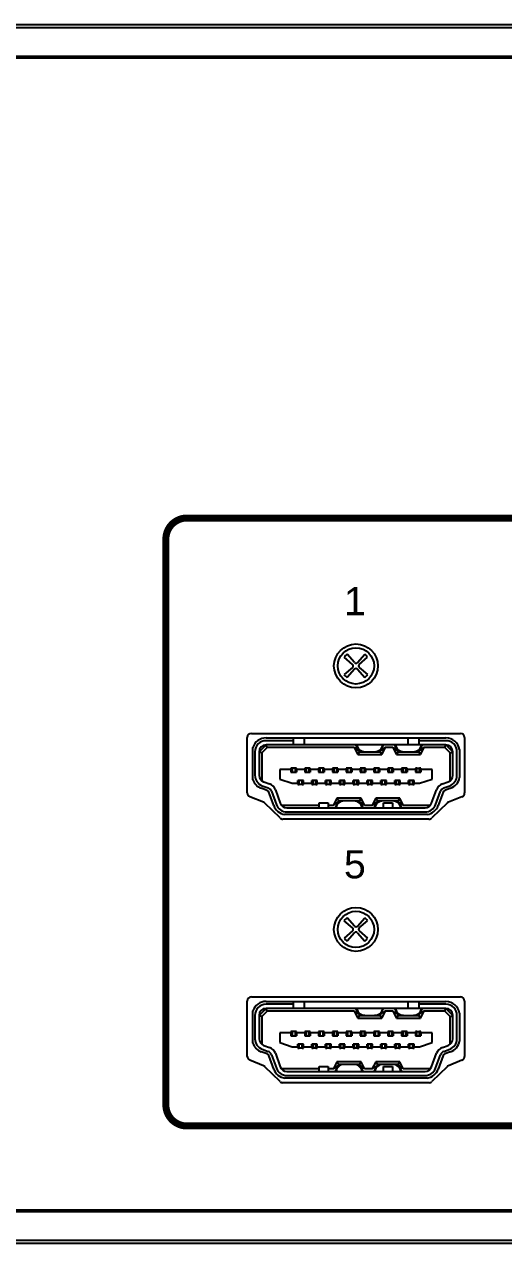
# Model space of a CAD drawing. Header units: inches. Extents: x 0.5 to 19.5, y 0.5 to 8.
# Drawn here: x 2.744 to 4.108, y 0.5 to 3.97 of the extents above; entities that cross this region are included whole.
import ezdxf

# ---------------------------------------------------------------- set-up
doc = ezdxf.new("R2010")
doc.units = ezdxf.units.IN
doc.header["$MEASUREMENT"] = 0
doc.styles.add('CAD_SALES', font='ARIAL.TTF')

# ---------------------------------------------------------------- blocks, each defined once
blk = doc.blocks.new('HDMI118')
for p, q in [((-0.2559, 0.218), (0.2559, 0.218)), ((-0.1791, 0.2101), (-0.2559, 0.2101)), ((-0.1791, 0.218), (-0.1791, 0.2101)), ((-0.1791, 0.2101), (-0.1791, 0.1983)), ((-0.1476, 0.218), (-0.1476, 0.1983)), ((0.1476, 0.218), (0.1476, 0.1983)), ((0.1791, 0.218), (0.1791, 0.2101)), ((0.1791, 0.2101), (0.1791, 0.1983)), ((0.2559, 0.2101), (0.1791, 0.2101)), ((-0.2933, 0.0993), (-0.2933, 0.191)), ((-0.2874, 0.1786), (-0.2874, 0.1117)), ((-0.2559, 0.1983), (-0.2756, 0.1786)), ((-0.2677, 0.1754), (-0.2756, 0.1786)), ((-0.2756, 0.1786), (-0.2756, 0.1117)), ((-0.2526, 0.1904), (-0.2677, 0.1754)), ((-0.2677, 0.1754), (-0.2677, 0.096)), ((-0.2526, 0.1904), (-0.2559, 0.1983)), ((-0.1791, 0.1983), (-0.2559, 0.1983)), ((-0.0049, 0.1904), (-0.2526, 0.1904)), ((-0.1476, 0.1983), (-0.1791, 0.1983)), ((0.1476, 0.1983), (-0.1476, 0.1983)), ((-0.0049, 0.1904), (0.0079, 0.1826)), ((-0.0049, 0.1904), (0.005, 0.1708)), ((0.0079, 0.1826), (0, 0.1983)), ((0.005, 0.1708), (0.0098, 0.1786)), ((0.0079, 0.1826), (0.0098, 0.1786)), ((0.0098, 0.1786), (0.0255, 0.1786)), ((0.0255, 0.1786), (0.0532, 0.1786)), ((0.0532, 0.1786), (0.0689, 0.1786)), ((0.0689, 0.1786), (0.0709, 0.1826)), ((0.0738, 0.1708), (0.0689, 0.1786)), ((0.0709, 0.1826), (0.0787, 0.1983)), ((0.0836, 0.1904), (0.0709, 0.1826)), ((0.0738, 0.1708), (0.0836, 0.1904)), ((0.1054, 0.1904), (0.0836, 0.1904)), ((0.1054, 0.1904), (0.1181, 0.1826)), ((0.1054, 0.1904), (0.1152, 0.1708)), ((0.1181, 0.1826), (0.1102, 0.1983)), ((0.1152, 0.1708), (0.1201, 0.1786)), ((0.1181, 0.1826), (0.1201, 0.1786)), ((0.1201, 0.1786), (0.1357, 0.1786)), ((0.1357, 0.1786), (0.1635, 0.1786)), ((0.1791, 0.1983), (0.1476, 0.1983)), ((0.1635, 0.1786), (0.1791, 0.1786)), ((0.2559, 0.1983), (0.1791, 0.1983)), ((0.1791, 0.1786), (0.1811, 0.1826)), ((0.184, 0.1708), (0.1791, 0.1786)), ((0.1811, 0.1826), (0.189, 0.1983)), ((0.1938, 0.1904), (0.1811, 0.1826)), ((0.184, 0.1708), (0.1938, 0.1904)), ((0.2526, 0.1904), (0.1938, 0.1904)), ((0.2526, 0.1904), (0.2559, 0.1983)), ((0.2677, 0.1754), (0.2526, 0.1904)), ((0.2756, 0.1786), (0.2559, 0.1983)), ((0.2677, 0.1754), (0.2756, 0.1786)), ((0.2677, 0.096), (0.2677, 0.1754)), ((0.2756, 0.1117), (0.2756, 0.1786)), ((0.2874, 0.1117), (0.2874, 0.1786)), ((0.2947, 0.1852), (0.2947, 0.1051)), ((0.005, 0.1708), (0.0738, 0.1708)), ((0.1152, 0.1708), (0.184, 0.1708)), ((-0.2165, 0.1284), (-0.2165, 0.1009)), ((-0.185, 0.1284), (-0.2165, 0.1284)), ((-0.1811, 0.1324), (-0.185, 0.1324)), ((-0.185, 0.1324), (-0.185, 0.1284)), ((-0.185, 0.1284), (-0.185, 0.1206)), ((-0.185, 0.1206), (-0.1693, 0.1206)), ((-0.1811, 0.1324), (-0.1811, 0.1206)), ((-0.1732, 0.1324), (-0.1811, 0.1324)), ((-0.1732, 0.1324), (-0.1732, 0.1206)), ((-0.1693, 0.1324), (-0.1732, 0.1324)), ((-0.1693, 0.1284), (-0.1693, 0.1324)), ((-0.1693, 0.1284), (-0.1693, 0.1206)), ((-0.1457, 0.1284), (-0.1693, 0.1284)), ((-0.1417, 0.1324), (-0.1457, 0.1324)), ((-0.1457, 0.1324), (-0.1457, 0.1284)), ((-0.1457, 0.1284), (-0.1457, 0.1206)), ((-0.1457, 0.1206), (-0.1299, 0.1206)), ((-0.1339, 0.1324), (-0.1417, 0.1324)), ((-0.1417, 0.1324), (-0.1417, 0.1206)), ((-0.1339, 0.1324), (-0.1339, 0.1206)), ((-0.1299, 0.1324), (-0.1339, 0.1324)), ((-0.1299, 0.1284), (-0.1299, 0.1324)), ((-0.1299, 0.1284), (-0.1299, 0.1206)), ((-0.1063, 0.1284), (-0.1299, 0.1284)), ((-0.1024, 0.1324), (-0.1063, 0.1324)), ((-0.1063, 0.1324), (-0.1063, 0.1284)), ((-0.1063, 0.1284), (-0.1063, 0.1206)), ((-0.1063, 0.1206), (-0.0906, 0.1206)), ((-0.0945, 0.1324), (-0.1024, 0.1324)), ((-0.1024, 0.1324), (-0.1024, 0.1206)), ((-0.0945, 0.1324), (-0.0945, 0.1206)), ((-0.0906, 0.1324), (-0.0945, 0.1324)), ((-0.0906, 0.1284), (-0.0906, 0.1324)), ((-0.0906, 0.1284), (-0.0906, 0.1206)), ((-0.0669, 0.1284), (-0.0906, 0.1284)), ((-0.063, 0.1324), (-0.0669, 0.1324)), ((-0.0669, 0.1324), (-0.0669, 0.1284)), ((-0.0669, 0.1284), (-0.0669, 0.1206)), ((-0.0669, 0.1206), (-0.0512, 0.1206)), ((-0.0551, 0.1324), (-0.063, 0.1324)), ((-0.063, 0.1324), (-0.063, 0.1206)), ((-0.0551, 0.1324), (-0.0551, 0.1206)), ((-0.0512, 0.1324), (-0.0551, 0.1324)), ((-0.0512, 0.1284), (-0.0512, 0.1324)), ((-0.0512, 0.1284), (-0.0512, 0.1206)), ((-0.0276, 0.1284), (-0.0512, 0.1284)), ((-0.0236, 0.1324), (-0.0276, 0.1324)), ((-0.0276, 0.1324), (-0.0276, 0.1284)), ((-0.0276, 0.1284), (-0.0276, 0.1206)), ((-0.0276, 0.1206), (-0.0118, 0.1206)), ((-0.0157, 0.1324), (-0.0236, 0.1324)), ((-0.0236, 0.1324), (-0.0236, 0.1206)), ((-0.0157, 0.1324), (-0.0157, 0.1206)), ((-0.0118, 0.1324), (-0.0157, 0.1324)), ((-0.0118, 0.1284), (-0.0118, 0.1324)), ((-0.0118, 0.1284), (-0.0118, 0.1206)), ((0.0118, 0.1284), (-0.0118, 0.1284)), ((0.0157, 0.1324), (0.0118, 0.1324)), ((0.0118, 0.1324), (0.0118, 0.1284)), ((0.0118, 0.1284), (0.0118, 0.1206)), ((0.0118, 0.1206), (0.0276, 0.1206)), ((0.0236, 0.1324), (0.0157, 0.1324)), ((0.0157, 0.1324), (0.0157, 0.1206)), ((0.0236, 0.1324), (0.0236, 0.1206)), ((0.0276, 0.1324), (0.0236, 0.1324)), ((0.0276, 0.1284), (0.0276, 0.1324)), ((0.0276, 0.1284), (0.0276, 0.1206)), ((0.0512, 0.1284), (0.0276, 0.1284)), ((0.0551, 0.1324), (0.0512, 0.1324)), ((0.0512, 0.1324), (0.0512, 0.1284)), ((0.0512, 0.1284), (0.0512, 0.1206)), ((0.0512, 0.1206), (0.0669, 0.1206)), ((0.063, 0.1324), (0.0551, 0.1324)), ((0.0551, 0.1324), (0.0551, 0.1206)), ((0.063, 0.1324), (0.063, 0.1206)), ((0.0669, 0.1324), (0.063, 0.1324)), ((0.0669, 0.1284), (0.0669, 0.1324)), ((0.0669, 0.1284), (0.0669, 0.1206)), ((0.0906, 0.1284), (0.0669, 0.1284)), ((0.0945, 0.1324), (0.0906, 0.1324)), ((0.0906, 0.1324), (0.0906, 0.1284)), ((0.0906, 0.1284), (0.0906, 0.1206)), ((0.0906, 0.1206), (0.1063, 0.1206)), ((0.1024, 0.1324), (0.0945, 0.1324)), ((0.0945, 0.1324), (0.0945, 0.1206)), ((0.1024, 0.1324), (0.1024, 0.1206)), ((0.1063, 0.1324), (0.1024, 0.1324)), ((0.1063, 0.1284), (0.1063, 0.1324)), ((0.1063, 0.1284), (0.1063, 0.1206)), ((0.1299, 0.1284), (0.1063, 0.1284)), ((0.1339, 0.1324), (0.1299, 0.1324)), ((0.1299, 0.1324), (0.1299, 0.1284)), ((0.1299, 0.1284), (0.1299, 0.1206)), ((0.1299, 0.1206), (0.1457, 0.1206)), ((0.1417, 0.1324), (0.1339, 0.1324)), ((0.1339, 0.1324), (0.1339, 0.1206)), ((0.1417, 0.1324), (0.1417, 0.1206)), ((0.1457, 0.1324), (0.1417, 0.1324)), ((0.1457, 0.1284), (0.1457, 0.1324)), ((0.1457, 0.1284), (0.1457, 0.1206)), ((0.1693, 0.1284), (0.1457, 0.1284)), ((0.1693, 0.1324), (0.1693, 0.1284)), ((0.1732, 0.1324), (0.1693, 0.1324)), ((0.1693, 0.1284), (0.1693, 0.1206)), ((0.1693, 0.1206), (0.185, 0.1206)), ((0.1732, 0.1206), (0.1732, 0.1324)), ((0.1732, 0.1324), (0.1811, 0.1324)), ((0.185, 0.1324), (0.1811, 0.1324)), ((0.1811, 0.1206), (0.1811, 0.1324)), ((0.185, 0.1284), (0.185, 0.1324)), ((0.185, 0.1284), (0.185, 0.1206)), ((0.2165, 0.1284), (0.185, 0.1284)), ((0.2165, 0.1009), (0.2165, 0.1284)), ((-0.2526, 0.0686), (-0.2694, 0.0747)), ((-0.2667, 0.0821), (-0.2499, 0.076)), ((-0.2626, 0.0932), (-0.2458, 0.0871)), ((-0.2294, 0.0706), (-0.2153, 0.0321)), ((-0.2165, 0.1009), (-0.1811, 0.0891)), ((-0.1811, 0.0891), (-0.1654, 0.0891)), ((-0.1654, 0.0891), (-0.1654, 0.0969)), ((-0.1496, 0.0969), (-0.1654, 0.0969)), ((-0.1654, 0.0891), (-0.1654, 0.0851)), ((-0.1654, 0.0851), (-0.1614, 0.0851)), ((-0.1614, 0.0851), (-0.1614, 0.0969)), ((-0.1535, 0.0851), (-0.1614, 0.0851)), ((-0.1535, 0.0851), (-0.1535, 0.0969)), ((-0.1535, 0.0851), (-0.1496, 0.0851)), ((-0.1503, 0.0851), (-0.1503, 0.0969)), ((-0.1496, 0.0891), (-0.1496, 0.0969)), ((-0.1496, 0.0891), (-0.126, 0.0891)), ((-0.1496, 0.0851), (-0.1496, 0.0891)), ((-0.1102, 0.0969), (-0.126, 0.0969)), ((-0.126, 0.0891), (-0.126, 0.0969)), ((-0.126, 0.0891), (-0.126, 0.0851)), ((-0.126, 0.0851), (-0.122, 0.0851)), ((-0.122, 0.0851), (-0.122, 0.0969)), ((-0.1142, 0.0851), (-0.122, 0.0851)), ((-0.1142, 0.0851), (-0.1142, 0.0969)), ((-0.1142, 0.0851), (-0.1102, 0.0851)), ((-0.1102, 0.0891), (-0.1102, 0.0969)), ((-0.1102, 0.0891), (-0.0866, 0.0891)), ((-0.1102, 0.0851), (-0.1102, 0.0891)), ((-0.0709, 0.0969), (-0.0866, 0.0969)), ((-0.0866, 0.0891), (-0.0866, 0.0969)), ((-0.0866, 0.0891), (-0.0866, 0.0851)), ((-0.0866, 0.0851), (-0.0827, 0.0851)), ((-0.0827, 0.0851), (-0.0827, 0.0969)), ((-0.0748, 0.0851), (-0.0827, 0.0851)), ((-0.0748, 0.0851), (-0.0748, 0.0969)), ((-0.0748, 0.0851), (-0.0709, 0.0851)), ((-0.0709, 0.0891), (-0.0709, 0.0969)), ((-0.0709, 0.0891), (-0.0472, 0.0891)), ((-0.0709, 0.0851), (-0.0709, 0.0891)), ((-0.0315, 0.0969), (-0.0472, 0.0969)), ((-0.0472, 0.0891), (-0.0472, 0.0969)), ((-0.0472, 0.0891), (-0.0472, 0.0851)), ((-0.0472, 0.0851), (-0.0433, 0.0851)), ((-0.0433, 0.0851), (-0.0433, 0.0969)), ((-0.0354, 0.0851), (-0.0433, 0.0851)), ((-0.0354, 0.0851), (-0.0354, 0.0969)), ((-0.0354, 0.0851), (-0.0315, 0.0851)), ((-0.0315, 0.0891), (-0.0315, 0.0969)), ((-0.0315, 0.0891), (-0.0079, 0.0891)), ((-0.0315, 0.0851), (-0.0315, 0.0891)), ((0.0079, 0.0969), (-0.0079, 0.0969)), ((-0.0079, 0.0891), (-0.0079, 0.0969)), ((-0.0079, 0.0891), (-0.0079, 0.0851)), ((-0.0079, 0.0851), (-0.0039, 0.0851)), ((-0.0039, 0.0851), (-0.0039, 0.0969)), ((0.0039, 0.0851), (-0.0039, 0.0851)), ((0.0039, 0.0851), (0.0039, 0.0969)), ((0.0039, 0.0851), (0.0079, 0.0851)), ((0.0079, 0.0891), (0.0079, 0.0969)), ((0.0079, 0.0891), (0.0315, 0.0891)), ((0.0079, 0.0851), (0.0079, 0.0891)), ((0.0472, 0.0969), (0.0315, 0.0969)), ((0.0315, 0.0891), (0.0315, 0.0969)), ((0.0315, 0.0891), (0.0315, 0.0851)), ((0.0315, 0.0851), (0.0354, 0.0851)), ((0.0354, 0.0851), (0.0354, 0.0969)), ((0.0433, 0.0851), (0.0354, 0.0851)), ((0.0433, 0.0851), (0.0433, 0.0969)), ((0.0433, 0.0851), (0.0472, 0.0851)), ((0.0472, 0.0891), (0.0472, 0.0969)), ((0.0472, 0.0891), (0.0709, 0.0891)), ((0.0472, 0.0851), (0.0472, 0.0891)), ((0.0866, 0.0969), (0.0709, 0.0969)), ((0.0709, 0.0891), (0.0709, 0.0969)), ((0.0709, 0.0891), (0.0709, 0.0851)), ((0.0709, 0.0851), (0.0748, 0.0851)), ((0.0748, 0.0851), (0.0748, 0.0969)), ((0.0827, 0.0851), (0.0748, 0.0851)), ((0.0827, 0.0851), (0.0827, 0.0969)), ((0.0827, 0.0851), (0.0866, 0.0851)), ((0.0866, 0.0891), (0.0866, 0.0969)), ((0.0866, 0.0891), (0.1102, 0.0891)), ((0.0866, 0.0851), (0.0866, 0.0891)), ((0.126, 0.0969), (0.1102, 0.0969)), ((0.1102, 0.0891), (0.1102, 0.0969)), ((0.1102, 0.0891), (0.1102, 0.0851)), ((0.1102, 0.0851), (0.1142, 0.0851)), ((0.1142, 0.0851), (0.1142, 0.0969)), ((0.122, 0.0851), (0.1142, 0.0851)), ((0.122, 0.0851), (0.122, 0.0969)), ((0.122, 0.0851), (0.126, 0.0851)), ((0.126, 0.0891), (0.126, 0.0969)), ((0.126, 0.0891), (0.1496, 0.0891)), ((0.126, 0.0851), (0.126, 0.0891)), ((0.1496, 0.0891), (0.1496, 0.0969)), ((0.1654, 0.0969), (0.1496, 0.0969)), ((0.1496, 0.0891), (0.1496, 0.0851)), ((0.1496, 0.0851), (0.1535, 0.0851)), ((0.1535, 0.0851), (0.1535, 0.0969)), ((0.1614, 0.0851), (0.1535, 0.0851)), ((0.1614, 0.0851), (0.1614, 0.0969)), ((0.1614, 0.0851), (0.1654, 0.0851)), ((0.1654, 0.0891), (0.1654, 0.0969)), ((0.1654, 0.0891), (0.1811, 0.0891)), ((0.1654, 0.0851), (0.1654, 0.0891)), ((0.1811, 0.0891), (0.2165, 0.1009)), ((0.2153, 0.0321), (0.2294, 0.0706)), ((0.2458, 0.0871), (0.2626, 0.0932)), ((0.2499, 0.076), (0.2667, 0.0821)), ((0.2694, 0.0747), (0.2526, 0.0686)), ((-0.2338, 0.0254), (-0.2479, 0.0639)), ((-0.2405, 0.0666), (-0.2264, 0.0281)), ((-0.0541, 0.0467), (-0.0639, 0.0271)), ((-0.0639, 0.0271), (-0.0512, 0.0349)), ((-0.0512, 0.0349), (-0.0591, 0.0192)), ((-0.0541, 0.0467), (-0.0492, 0.0389)), ((0.0147, 0.0467), (-0.0541, 0.0467)), ((-0.0492, 0.0389), (-0.0512, 0.0349)), ((-0.0336, 0.0389), (-0.0492, 0.0389)), ((-0.0058, 0.0389), (-0.0336, 0.0389)), ((0.0098, 0.0389), (-0.0058, 0.0389)), ((0.0147, 0.0467), (0.0098, 0.0389)), ((0.0118, 0.0349), (0.0098, 0.0389)), ((0.0118, 0.0349), (0.0197, 0.0192)), ((0.0246, 0.0271), (0.0118, 0.0349)), ((0.0246, 0.0271), (0.0147, 0.0467)), ((0.0562, 0.0467), (0.0463, 0.0271)), ((0.0463, 0.0271), (0.0591, 0.0349)), ((0.0591, 0.0349), (0.0512, 0.0192)), ((0.0562, 0.0467), (0.061, 0.0389)), ((0.1249, 0.0467), (0.0562, 0.0467)), ((0.061, 0.0389), (0.0591, 0.0349)), ((0.0767, 0.0389), (0.061, 0.0389)), ((0.1044, 0.0389), (0.0767, 0.0389)), ((0.1201, 0.0389), (0.1044, 0.0389)), ((0.1249, 0.0467), (0.1201, 0.0389)), ((0.122, 0.0349), (0.1201, 0.0389)), ((0.122, 0.0349), (0.1299, 0.0192)), ((0.1348, 0.0271), (0.122, 0.0349)), ((0.1348, 0.0271), (0.1249, 0.0467)), ((0.2264, 0.0281), (0.2405, 0.0666)), ((0.2479, 0.0639), (0.2338, 0.0254)), ((-0.2126, 0.0271), (-0.1043, 0.0271)), ((0.2031, 0), (-0.2031, 0)), ((-0.1969, 0.0192), (0.1969, 0.0192)), ((-0.1969, 0.0074), (0.1969, 0.0074)), ((-0.1043, 0.033), (-0.0787, 0.033)), ((-0.1043, 0.0192), (-0.1043, 0.033)), ((-0.0787, 0.033), (-0.0787, 0.0192)), ((-0.0787, 0.0271), (-0.0639, 0.0271)), ((0.0246, 0.0271), (0.0463, 0.0271)), ((0.0787, 0.033), (0.1043, 0.033)), ((0.0787, 0.0192), (0.0787, 0.033)), ((0.1043, 0.033), (0.1043, 0.0192)), ((0.1348, 0.0271), (0.2126, 0.0271))]:
    blk.add_line(p, q)
for centre, radius, start, end in [((-0.2559, 0.1786), 0.0394, 90, 161.6589), ((-0.2559, 0.1786), 0.0315, 90, 180), ((0.2559, 0.1786), 0.0394, 9.5986, 90), ((0.2559, 0.1786), 0.0315, 0, 90), ((-0.2559, 0.1786), 0.0197, 90, 180), ((0.0255, 0.2023), 0.0236, 189.5941, 270), ((0.0532, 0.2023), 0.0236, 270, 350.4059), ((0.1357, 0.2023), 0.0236, 189.5941, 270), ((0.1635, 0.2023), 0.0236, 270, 350.4059), ((0.2559, 0.1786), 0.0197, 0, 90), ((-0.2559, 0.1117), 0.0315, 180, 250), ((-0.2559, 0.1117), 0.0197, 180, 250), ((0.2559, 0.1117), 0.0197, 290, 0), ((0.2559, 0.1117), 0.0315, 290, 0), ((0.2559, 0.1117), 0.0394, 290, 350.4014), ((-0.2559, 0.1117), 0.0394, 198.3411, 250), ((-0.2553, 0.0612), 0.0157, 20, 70), ((-0.2553, 0.0612), 0.0276, 20, 70), ((0.2553, 0.0612), 0.0276, 110, 160), ((0.2553, 0.0612), 0.0157, 110, 160), ((-0.2553, 0.0612), 0.00787, 20, 70), ((-0.0336, 0.0152), 0.0236, 90, 170.4059), ((-0.0058, 0.0152), 0.0236, 9.5941, 90), ((0.0767, 0.0152), 0.0236, 90, 170.4059), ((0.1044, 0.0152), 0.0236, 9.5941, 90), ((0.2553, 0.0612), 0.00787, 110, 160), ((-0.1969, 0.0389), 0.0394, 200, 260.8229), ((-0.1969, 0.0389), 0.0315, 200, 270), ((-0.1969, 0.0389), 0.0197, 200, 270), ((0.1969, 0.0389), 0.0197, 270, 340), ((0.1969, 0.0389), 0.0315, 270, 340), ((0.1969, 0.0389), 0.0394, 279.1771, 340)]:
    blk.add_arc(centre, radius, start, end)
blk = doc.blocks.new('SCREW')
for p, q in [((-0.0095, 0.0041), (-0.0332, 0.0249)), ((-0.0041, 0.0095), (-0.0249, 0.0332)), ((0.0041, 0.0095), (0.0249, 0.0332)), ((0.0095, 0.0041), (0.0332, 0.0249)), ((-0.0095, -0.0041), (-0.0332, -0.0249)), ((-0.0041, -0.0095), (-0.0249, -0.0332)), ((0.0041, -0.0095), (0.0249, -0.0332)), ((0.0095, -0.0041), (0.0332, -0.0249))]:
    blk.add_line(p, q)
blk.add_circle((0, 0), 0.0516)
for centre, radius, start, end in [((0, 0), 0.0415, 126.903, 143.097), ((-0.0131, 0), 0.0055, 311.2823, 48.7177), ((0, 0.0131), 0.0055, 221.2823, 318.7177), ((0.0131, 0), 0.0055, 131.2823, 228.7177), ((0, 0), 0.0415, 36.903, 53.097), ((0, 0), 0.0415, 216.903, 233.097), ((0, -0.0131), 0.0055, 41.2823, 138.7177), ((0, 0), 0.0415, 306.903, 323.097)]:
    blk.add_arc(centre, radius, start, end)

msp = doc.modelspace()

# ---------------------------------------------------------------- linework, layer by layer
for p, q in [((0.5, 3.97), (19.5, 3.97)), ((18.388, 3.96), (1.612, 3.96)), ((1.612, 3.88), (18.388, 3.88)), ((1.65, 3.875), (18.35, 3.875)), ((3.3905, 1.9521), (3.985, 1.9521)), ((3.3787, 1.7829), (3.3787, 1.9403)), ((3.9968, 1.9403), (3.9968, 1.7829)), ((3.4248, 1.7561), (3.3861, 1.7719)), ((3.9895, 1.7719), (3.9507, 1.7561)), ((3.4717, 1.7114), (3.4286, 1.7536)), ((3.9469, 1.7536), (3.9038, 1.7114)), ((3.8956, 1.708), (3.48, 1.708)), ((3.3787, 1.0329), (3.3787, 1.1903)), ((3.3905, 1.2021), (3.985, 1.2021)), ((3.9968, 1.1903), (3.9968, 1.0329)), ((3.4248, 1.0061), (3.3861, 1.0219)), ((3.9895, 1.0219), (3.9507, 1.0061)), ((3.4717, 0.9614), (3.4286, 1.0036)), ((3.9469, 1.0036), (3.9038, 0.9614)), ((3.8956, 0.958), (3.48, 0.958)), ((18.388, 0.59), (1.612, 0.59)), ((18.35, 0.595), (1.65, 0.595)), ((19.5, 0.5), (0.5, 0.5)), ((1.612, 0.51), (18.388, 0.51))]:
    msp.add_line(p, q)
at = {"const_width": 0.02}
msp.add_lwpolyline([(5.7263, 2.5651), (3.2069, 2.5651, 0.414214), (3.1469, 2.5051), (3.1469, 0.8948, 0.414214), (3.2069, 0.8348), (9.2686, 0.8348, 0.414214), (9.3286, 0.8948), (9.3286, 2.5051, 0.414214), (9.2686, 2.5651), (6.6887, 2.5651)], format="xyb", dxfattribs=at)
for centre in [(3.6878, 2.1442), (3.6878, 1.3942)]:
    msp.add_circle(centre, 0.0625)
for centre, start, end in [((3.3905, 1.9403), 90, 180), ((3.985, 1.9403), 0, 90), ((3.3905, 1.7829), 180, 247.7965), ((3.985, 1.7829), 292.2035, 0), ((3.4203, 1.7452), 45.5907, 67.7965), ((3.9552, 1.7452), 112.2035, 134.4093), ((3.48, 1.7198), 225.5907, 270), ((3.8956, 1.7198), 270, 314.4093), ((3.3905, 1.1903), 90, 180), ((3.985, 1.1903), 0, 90), ((3.3905, 1.0329), 180, 247.7965), ((3.985, 1.0329), 292.2035, 0), ((3.4203, 0.9952), 45.5907, 67.7965), ((3.9552, 0.9952), 112.2035, 134.4093), ((3.48, 0.9698), 225.5907, 270), ((3.8956, 0.9698), 270, 314.4093)]:
    msp.add_arc(centre, 0.0118, start, end)

# ---------------------------------------------------------------- block references
for name, p in [('SCREW', (3.6878, 2.1442)), ('HDMI118', (3.6878, 1.7211)), ('SCREW', (3.6878, 1.3942)), ('HDMI118', (3.6878, 0.9711))]:
    msp.add_blockref(name, p)

# ---------------------------------------------------------------- texts
at = {"char_height": 0.08, "attachment_point": 8, "style": 'CAD_SALES'}
for s, insert in [('{\\T1.1;1}', (3.6878, 2.2885)), ('{\\T1.1;5}', (3.6878, 1.5385))]:
    msp.add_mtext_dynamic_manual_height_columns(s, width=0.095436, gutter_width=0.4, heights=[0], dxfattribs=dict(at, insert=insert))

doc.saveas('drawing.dxf')
